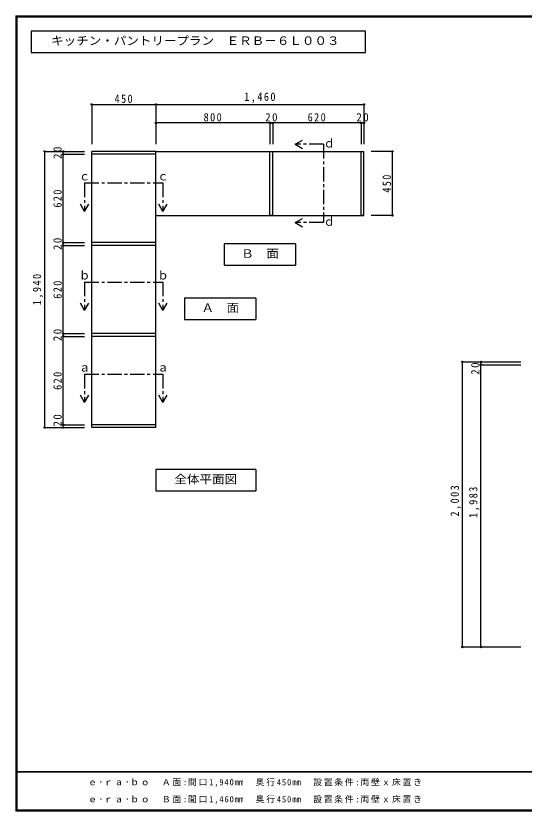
# Model space of a CAD drawing. Units: millimetres at full size, sheet at 1:20. Extents: x -8005 to 8005, y -2932 to 2722.
# Drawn here: x -8005 to -4439, y -2864 to 2722 of the extents above; entities that cross this region are included whole.
import ezdxf
from ezdxf.enums import TextEntityAlignment as Align

# ---------------------------------------------------------------- set-up
doc = ezdxf.new("R2010")
doc.units = ezdxf.units.MM
doc.header["$LTSCALE"] = 20
doc.header["$PDMODE"] = 32
doc.header["$PDSIZE"] = 10
doc.linetypes.add('CHAIN1', pattern=[8, 5, -1, 1, -1])
for name, color, linetype in [('0-2_本体', 2, 'Continuous'), ('0-3_固定棚', 2, 'Continuous'), ('0-A_文字', 7, 'Continuous'), ('0-B_寸法', 4, 'Continuous'), ('F-1_枠', 6, 'Continuous'), ('F-A_文字', 7, 'Continuous')]:
    doc.layers.add(name, color=color, linetype=linetype)
doc.styles.add('ＭＳ ゴシック', font='')
doc.styles.get('ＭＳ ゴシック').set_extended_font_data('MS Gothic')

msp = doc.modelspace()

# ---------------------------------------------------------------- linework, layer by layer
at = {"layer": '0-2_本体'}
for p, q in [((-7022.95, 1770.05), (-7472.95, 1770.05)), ((-7022.95, 1750.05), (-7022.95, 1770.05)), ((-6222.95, 1770.05), (-6202.95, 1770.05)), ((-6222.95, 1320.05), (-6222.95, 1770.05)), ((-6202.95, 1320.05), (-6202.95, 1770.05)), ((-5582.95, 1770.05), (-5562.95, 1770.05)), ((-5582.95, 1320.05), (-5582.95, 1770.05)), ((-5562.95, 1320.05), (-5562.95, 1770.05)), ((-6202.95, 1320.05), (-6222.95, 1320.05)), ((-5562.95, 1320.05), (-5582.95, 1320.05)), ((-7022.95, 1130.05), (-7472.95, 1130.05)), ((-7022.95, 1110.05), (-7022.95, 1130.05)), ((-7022.95, 490.05), (-7472.95, 490.05)), ((-7022.95, 470.05), (-7022.95, 490.05)), ((-7022.95, -149.95), (-7472.95, -149.95)), ((-7022.95, -169.95), (-7022.95, -149.95))]:
    msp.add_line(p, q, dxfattribs=at)
at = {"layer": '0-2_本体', "color": 3}
msp.add_line((-7022.95, -169.95), (-7022.95, 1770.05), dxfattribs=at)
at = {"layer": '0-2_本体', "color": 4}
for p, q in [((-7672.95, 470.05), (-7672.95, 490.05)), ((-7672.95, 490.05), (-7522.95, 490.05)), ((-7672.95, 470.05), (-7522.95, 470.05))]:
    msp.add_line(p, q, dxfattribs=at)
at = {"layer": '0-2_本体'}
for points in [[(-7022.95, 1750.05), (-7472.95, 1750.05), (-7472.95, 1770.05)], [(-7022.95, 1110.05), (-7472.95, 1110.05), (-7472.95, 1130.05)], [(-7022.95, 470.05), (-7472.95, 470.05), (-7472.95, 490.05)], [(-7022.95, -169.95), (-7472.95, -169.95), (-7472.95, -149.95)]]:
    msp.add_lwpolyline(points, dxfattribs=at)
at = {"layer": '0-2_本体', "color": 7}
for p in [(-7672.95, 490.05), (-7672.95, 470.05)]:
    msp.add_point(p, dxfattribs=at)
at = {"layer": '0-3_固定棚', "color": 3}
for p, q in [((-7472.95, -169.95), (-7472.95, 1750.05)), ((-7022.95, 1770.05), (-5562.95, 1770.05)), ((-7022.95, 1320.05), (-5562.95, 1320.05))]:
    msp.add_line(p, q, dxfattribs=at)
at = {"layer": '0-A_文字'}
for p, q in [((-7898.33, 2615.63), (-7898.33, 2465.63)), ((-5551.27, 2615.63), (-7898.33, 2615.63)), ((-5551.27, 2465.63), (-5551.27, 2615.63)), ((-7898.33, 2465.63), (-5551.27, 2465.63)), ((-6046.57, 1820.05), (-5994.61, 1850.05)), ((-6046.57, 1820.05), (-5994.61, 1790.05)), ((-7522.95, 1348.52), (-7552.95, 1400.48)), ((-7522.95, 1348.52), (-7492.95, 1400.48)), ((-6972.95, 1348.52), (-7002.95, 1400.48)), ((-6972.95, 1348.52), (-6942.95, 1400.48)), ((-6046.57, 1270.05), (-5994.61, 1300.05)), ((-6046.57, 1270.05), (-5994.61, 1240.05)), ((-6042.35, 1120.05), (-6543.35, 1120.05)), ((-6042.35, 1120.05), (-6042.35, 970.05)), ((-6321.95, 739.4), (-6822.95, 739.4)), ((-6822.95, 739.4), (-6822.95, 589.4)), ((-6321.95, 739.4), (-6321.95, 589.4)), ((-7522.95, 652.71), (-7552.95, 704.67)), ((-7522.95, 652.71), (-7492.95, 704.67)), ((-6972.95, 652.71), (-7002.95, 704.67)), ((-6972.95, 652.71), (-6942.95, 704.67)), ((-6822.95, 589.4), (-6321.95, 589.4)), ((-7522.95, 5.66), (-7552.95, 57.62)), ((-7522.95, 5.66), (-7492.95, 57.62)), ((-6972.95, 5.66), (-7002.95, 57.62)), ((-6972.95, 5.66), (-6942.95, 57.62)), ((-6321.95, -464.95), (-7022.95, -464.95)), ((-6321.95, -464.95), (-6321.95, -614.95))]:
    msp.add_line(p, q, dxfattribs=at)
at = {"layer": '0-A_文字', "linetype": 'CHAIN1'}
for p, q in [((-5846.57, 1820.05), (-6046.57, 1820.05)), ((-5846.57, 1820.05), (-5846.57, 1270.05)), ((-7522.95, 1548.52), (-7522.95, 1348.52)), ((-5846.57, 1270.05), (-6046.57, 1270.05)), ((-7522.95, 852.71), (-7522.95, 652.71)), ((-7522.95, 205.66), (-7522.95, 5.66)), ((-7522.95, 205.66), (-6972.95, 205.66)), ((-6972.95, 205.66), (-6972.95, 5.66))]:
    msp.add_line(p, q, dxfattribs=at)
for points in [[(-7522.95, 1548.52), (-6972.95, 1548.52), (-6972.95, 1348.52)], [(-7522.95, 852.71), (-6972.95, 852.71), (-6972.95, 652.71)]]:
    msp.add_lwpolyline(points, dxfattribs=at)
at = {"layer": '0-A_文字'}
for points in [[(-6543.35, 1120.05), (-6543.35, 970.05), (-6042.35, 970.05)], [(-7022.95, -464.95), (-7022.95, -614.95), (-6321.95, -614.95)]]:
    msp.add_lwpolyline(points, dxfattribs=at)
at = {"layer": '0-B_寸法'}
for p, q in [((-7472.95, 2100.05), (-7022.95, 2100.05)), ((-7472.95, 2100.05), (-7472.95, 1820.05)), ((-7022.95, 2100.05), (-7022.95, 1970.05)), ((-7022.95, 2100.05), (-5562.95, 2100.05)), ((-5562.95, 2100.05), (-5562.95, 1820.05)), ((-6222.95, 1970.05), (-7022.95, 1970.05)), ((-7022.95, 1970.05), (-7022.95, 1820.05)), ((-6202.95, 1970.05), (-6222.95, 1970.05)), ((-6222.95, 1970.05), (-6222.95, 1820.05)), ((-5582.95, 1970.05), (-6202.95, 1970.05)), ((-6202.95, 1970.05), (-6202.95, 1820.05)), ((-5562.95, 1970.05), (-5582.95, 1970.05)), ((-5582.95, 1970.05), (-5582.95, 1820.05)), ((-5562.95, 1970.05), (-5562.95, 1820.05)), ((-7802.95, 1770.05), (-7522.95, 1770.05)), ((-7802.95, -169.95), (-7802.95, 1770.05)), ((-7672.95, 1750.05), (-7672.95, 1770.05)), ((-7672.95, 1770.05), (-7522.95, 1770.05)), ((-7672.95, 1130.05), (-7672.95, 1750.05)), ((-7672.95, 1750.05), (-7522.95, 1750.05)), ((-5362.95, 1770.05), (-5512.95, 1770.05)), ((-5362.95, 1320.05), (-5362.95, 1770.05)), ((-5362.95, 1320.05), (-5512.95, 1320.05)), ((-7672.95, 1110.05), (-7672.95, 1130.05)), ((-7672.95, 1130.05), (-7522.95, 1130.05)), ((-7672.95, 490.05), (-7672.95, 1110.05)), ((-7672.95, 1110.05), (-7522.95, 1110.05)), ((-7672.95, 490.05), (-7522.95, 490.05)), ((-7672.95, 470.05), (-7522.95, 470.05)), ((-7672.95, -149.95), (-7672.95, 470.05)), ((-4871.69, 291.73), (-4461.69, 291.73)), ((-4871.69, -1711.27), (-4871.69, 291.73)), ((-4741.69, 271.73), (-4741.69, 291.73)), ((-4741.69, 291.73), (-4611.69, 291.73)), ((-4741.69, 271.73), (-4461.69, 271.73)), ((-4741.69, -1711.27), (-4741.69, 271.73)), ((-7672.95, -169.95), (-7672.95, -149.95)), ((-7672.95, -149.95), (-7522.95, -149.95)), ((-7802.95, -169.95), (-7522.95, -169.95)), ((-7672.95, -169.95), (-7522.95, -169.95)), ((-4871.69, -1711.27), (-4461.69, -1711.27)), ((-4741.69, -1711.27), (-4611.69, -1711.27))]:
    msp.add_line(p, q, dxfattribs=at)
at = {"layer": '0-B_寸法', "color": 7}
for p in [(-7472.95, 2100.05), (-7022.95, 2100.05), (-5562.95, 2100.05), (-7022.95, 1970.05), (-6222.95, 1970.05), (-6202.95, 1970.05), (-5582.95, 1970.05), (-5562.95, 1970.05), (-7802.95, 1770.05), (-7672.95, 1770.05), (-7672.95, 1750.05), (-5362.95, 1770.05), (-5362.95, 1320.05), (-7672.95, 1130.05), (-7672.95, 1110.05), (-7672.95, 490.05), (-4871.69, 291.73), (-4741.69, 291.73), (-4741.69, 271.73), (-7802.95, -169.95), (-7672.95, -149.95), (-7672.95, -169.95), (-4871.69, -1711.27), (-4741.69, -1711.27)]:
    msp.add_point(p, dxfattribs=at)
at = {"layer": 'F-1_枠'}
for p, q in [((-8005, 2722.29), (-8005, -2864.37)), ((-8005, 2722.29), (-205, 2722.29)), ((-8005, 2718.96), (-205, 2718.96)), ((-8005, 2715.63), (-205, 2715.63)), ((-8001.67, 2722.29), (-8001.67, -2864.37)), ((-7998.33, 2722.29), (-7998.33, -2864.37)), ((-205, -2587.71), (-8005, -2587.71)), ((-205, -2591.04), (-8005, -2591.04)), ((-205, -2857.71), (-8005, -2857.71)), ((-205, -2861.04), (-8005, -2861.04)), ((-205, -2864.37), (-8005, -2864.37))]:
    msp.add_line(p, q, dxfattribs=at)

# ---------------------------------------------------------------- texts
at = {"layer": '0-2_本体', "color": 7, "insert": (-7682.95, 437.55), "char_height": 58.65, "attachment_point": 7, "rotation": 90, "style": 'ＭＳ ゴシック'}
msp.add_mtext('\\T1.27;\\W0.95;20', dxfattribs=at)
at = {"layer": '0-A_文字', "style": 'ＭＳ ゴシック', "width": 1.1}
for s, p in [('キッチン・パントリープラン\u3000ＥＲＢ－６Ｌ００３', (-7758.33, 2500.63)), ('Ｂ\u3000面', (-6423.35, 1005.05)), ('Ａ\u3000面', (-6702.95, 624.4)), ('全体平面図', (-6892.95, -579.95))]:
    msp.add_text(s, height=58.65, dxfattribs=at).set_placement(p, align=Align.BOTTOM_LEFT)
at = {"layer": '0-A_文字', "style": 'ＭＳ ゴシック'}
for s, p in [('ｄ', (-5846.57, 1780.05)), ('ｃ', (-7562.95, 1548.52)), ('ｃ', (-7012.95, 1548.52)), ('ｄ', (-5846.57, 1230.05)), ('ｂ', (-7562.95, 852.71)), ('ｂ', (-7012.95, 852.71)), ('ａ', (-7562.95, 205.66)), ('ａ', (-7012.95, 205.66))]:
    msp.add_text(s, height=58.65, dxfattribs=at).set_placement(p, align=Align.BOTTOM_LEFT)
at = {"layer": '0-B_寸法', "color": 7, "char_height": 58.65, "attachment_point": 7, "style": 'ＭＳ ゴシック'}
for s, insert in [('\\T1.28;\\W0.9;1,460', (-6402.95, 2110.05)), ('\\T1.27;\\W0.9;450', (-7312.95, 2110.05)), ('\\T1.27;\\W0.9;800', (-6687.95, 1980.05)), ('\\T1.27;\\W0.95;20', (-6255.45, 1980.05)), ('\\T1.27;\\W0.9;620', (-5957.95, 1980.05)), ('\\T1.27;\\W0.95;20', (-5615.45, 1980.05))]:
    msp.add_mtext(s, dxfattribs=dict(at, insert=insert))
at = {"layer": '0-B_寸法', "color": 7, "char_height": 58.65, "attachment_point": 7, "rotation": 90, "style": 'ＭＳ ゴシック'}
for s, insert in [('\\T1.27;\\W0.95;20', (-7682.95, 1717.55)), ('\\T1.27;\\W0.9;450', (-5372.95, 1480.05)), ('\\T1.27;\\W0.9;620', (-7682.95, 1375.05)), ('\\T1.27;\\W0.95;20', (-7682.95, 1077.55)), ('\\T1.28;\\W0.9;1,940', (-7812.95, 690.05)), ('\\T1.27;\\W0.9;620', (-7682.95, 735.05)), ('\\T1.27;\\W0.95;20', (-4751.69, 201.26)), ('\\T1.27;\\W0.9;620', (-7682.95, 95.05)), ('\\T1.27;\\W0.95;20', (-7682.95, -162.31)), ('\\T1.28;\\W0.9;2,003', (-4881.69, -794.77)), ('\\T1.28;\\W0.9;1,983', (-4751.69, -804.77))]:
    msp.add_mtext(s, dxfattribs=dict(at, insert=insert))
at = {"layer": 'F-A_文字', "char_height": 43.99, "attachment_point": 7, "style": 'ＭＳ ゴシック'}
for s, insert in [('\\T1.2;ｅ･ｒａ･ｂｏ\u3000Ａ面:間口1,940㎜\u3000奥行450㎜\u3000設置条件:両壁ｘ床置き', (-7498.33, -2694.37)), ('\\T1.2;ｅ･ｒａ･ｂｏ\u3000Ｂ面:間口1,460㎜\u3000奥行450㎜\u3000設置条件:両壁ｘ床置き', (-7498.33, -2814.37))]:
    msp.add_mtext(s, dxfattribs=dict(at, insert=insert))

doc.saveas('drawing.dxf')
